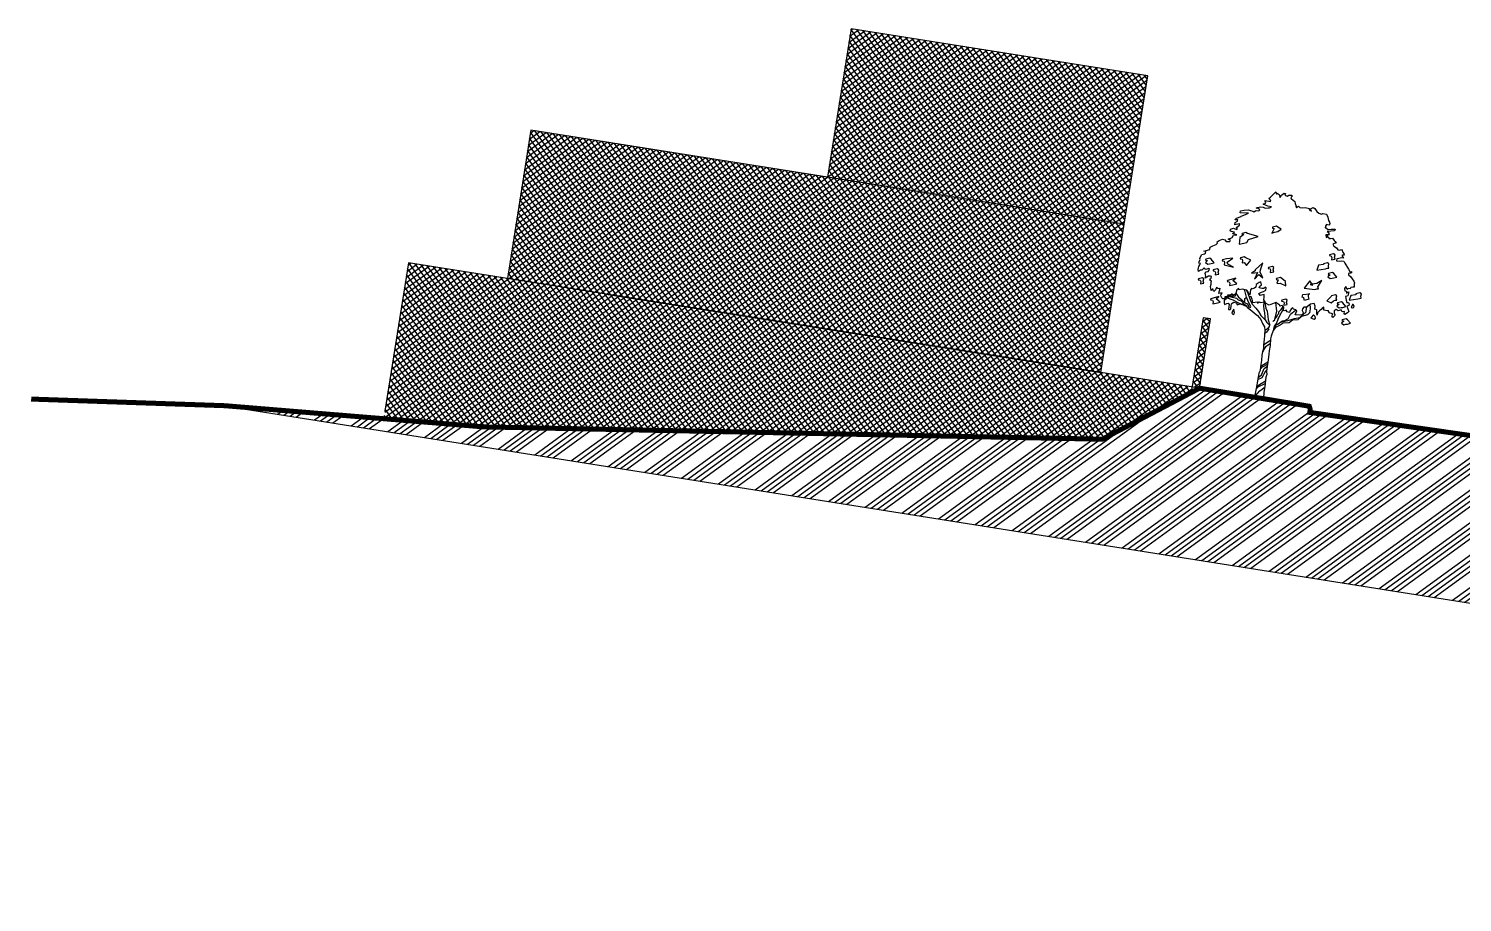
# Model space of a CAD drawing. Extents: x -640655 to -640254, y -1045449 to -1045159.
# Drawn here: x -640524.73 to -640496.09, y -1045176.95 to -1045159.5 of the extents above; entities that cross this region are included whole.
import ezdxf

# ---------------------------------------------------------------- set-up
doc = ezdxf.new("R2010")
doc.units = 0
doc.header["$MEASUREMENT"] = 0
doc.layers.get('0').update_dxf_attribs({"linetype": 'CONTINUOUS'})
doc.layers.add('FLOATING-WINDOWS', color=2, linetype='CONTINUOUS', plot=False)
for name, color, linetype in [('REZY', 14, 'CONTINUOUS'), ('T_srafa', 8, 'CONTINUOUS'), ('T_stafaz', 7, 'CONTINUOUS'), ('T_tlusta', 1, 'CONTINUOUS')]:
    doc.layers.add(name, color=color, linetype=linetype)
pattern_1 = [(35.99993614890274, (0, 0), (-0.05143113068747145, 0.07078904432331481), []), (125.9999361489027, (0, 0), (-0.07078904432331481, -0.05143113068747145), [])]

# ---------------------------------------------------------------- blocks, each defined once
blk = doc.blocks.new('A$C6D7052D3')
for p, q in [((-2.49265027848287, 7.998019859661667), (-2.488142915071307, 8.070034760208387)), ((-2.447934686938083, 7.967294647955555), (-2.49265027848287, 7.998019859661667)), ((-2.280084103767081, 7.969689049983003), (-2.447934686938083, 7.967294647955555)), ((-2.292153699561823, 7.910480484316395), (-2.280084103767081, 7.969689049983003)), ((-1.705278118028104, 5.15219235914401), (-1.741513217522538, 4.97641117404703)), ((-1.621351494347778, 5.217960632816926), (-1.705278118028104, 5.15219235914401)), ((-1.589152804471041, 5.159383557794968), (-1.621351494347778, 5.217960632816926)), ((-1.447862127027065, 5.213055923563047), (-1.589152804471041, 5.159383557794968)), ((-1.207996643309343, 5.210942962178819), (-1.447862127027065, 5.213055923563047)), ((-1.034831071206781, 5.003236291182361), (-1.207996643309343, 5.210942962178819)), ((-1.000779876858246, 5.332111964226556), (-1.043864117571047, 5.248477437947827)), ((-1.043864117571047, 5.248477437947827), (-1.034831071206781, 5.003236291182361)), ((-0.9415713111916375, 5.3200423684317), (-1.000779876858246, 5.332111964226556)), ((-0.8592260783123038, 5.367339210964815), (-0.9415713111916375, 5.3200423684317)), ((-0.8010173728329164, 5.425361067483209), (-0.8592260783123038, 5.367339210964815)), ((-0.7974309332780649, 5.561933884634186), (-0.8010173728329164, 5.425361067483209)), ((-0.6625947153996776, 5.6800852306759), (-0.7974309332780649, 5.561933884634186)), ((-0.5930558174005682, 5.719819840825608), (-0.6625947153996776, 5.6800852306759)), ((-0.6330878533314035, 5.422221933801552), (-0.6083697953176852, 5.500059803269323)), ((-0.4852374678810065, 5.404037271684047), (-0.6330878533314035, 5.422221933801552)), ((-0.6083697953176852, 5.500059803269323), (-0.5265508046422838, 5.584246883861965)), ((-0.5975738375706214, 5.131236359004333), (-0.4696683614308768, 5.217925754254679)), ((-0.5116211814056442, 5.054977216147904), (-0.5975738375706214, 5.131236359004333)), ((-0.5265508046422838, 5.584246883861965), (-0.5930558174005682, 5.719819840825608)), ((-0.3285354993211058, 5.120174860062775), (-0.5116211814056442, 5.054977216147904)), ((-0.3949616330759227, 5.412704612695393), (-0.4852374678810065, 5.404037271684047)), ((-0.4696683614308768, 5.217925754254679), (-0.3856364893098316, 5.276315980315644)), ((-0.3186761781093992, 5.496812756957297), (-0.3949616330759227, 5.412704612695393)), ((-0.3856364893098316, 5.276315980315644), (-0.2834489313711401, 5.355258958411355)), ((-0.3083274689086011, 4.996855683665103), (-0.3285354993211058, 5.120174860062775)), ((-0.2794941222736043, 5.466008608920788), (-0.3186761781093992, 5.496812756957297)), ((-0.2834489313711401, 5.355258958411355), (-0.2794941222736043, 5.466008608920788)), ((1.572707894479436, 5.298893264191406), (1.589311165795834, 5.428272218502002)), ((1.668990882976914, 5.274438327279654), (1.572707894479436, 5.298893264191406)), ((1.589311165795834, 5.428272218502002), (1.922455266379302, 5.51612965728998)), ((1.664009901581949, 5.235624640986657), (1.668990882976914, 5.274438327279654)), ((1.704033944943944, 5.145796112054654), (1.664009901581949, 5.235624640986657)), ((1.913411563256432, 5.244802222781004), (1.704033944943944, 5.145796112054654)), ((1.922455266379302, 5.51612965728998), (1.850966608036288, 5.483746782642015)), ((1.850966608036288, 5.483746782642015), (1.851887531892999, 5.419188866037757)), ((1.851887531892999, 5.419188866037757), (1.865535854299196, 5.367726717525784)), ((1.865535854299196, 5.367726717525784), (1.913411563256432, 5.244802222781004)), ((2.039527813581344, 5.01181396969821), (1.950436023734824, 4.920143593053012)), ((2.206641657666978, 5.065854705008974), (2.039527813581344, 5.01181396969821)), ((2.278469709252818, 4.945116779599743), (2.206641657666978, 5.065854705008974)), ((3.837377028860601, 5.20534517241515), (3.9904661884284, 4.949244786923714)), ((-2.253740300615618, 4.672077366814278), (-1.744744670205137, 4.836172272589806)), ((-2.208101121024583, 4.705936383822632), (-2.253740300615618, 4.672077366814278)), ((-2.07972202690155, 4.759424564819369), (-2.208101121024583, 4.705936383822632)), ((-1.906890462335582, 4.800632653139814), (-2.07972202690155, 4.759424564819369)), ((-1.913700362004192, 4.911247370487445), (-1.977153169980397, 4.832856946705647)), ((-1.866403519471191, 4.828902137608225), (-1.913700362004192, 4.911247370487445)), ((-1.7574849981944, 4.802763934065183), (-1.906890462335582, 4.800632653139814)), ((-1.784400344024334, 4.900177634880038), (-1.866403519471191, 4.828902137608225)), ((-1.745770842502566, 4.908108236805901), (-1.784400344024334, 4.900177634880038)), ((-1.741513217522538, 4.97641117404703), (-1.7574849981944, 4.802763934065183)), ((-1.744744670205137, 4.836172272589806), (-1.745770842502566, 4.908108236805901)), ((-0.2935740378743503, 4.867924035228043), (-0.3083274689086011, 4.996855683665103)), ((-0.2409278444038137, 4.798569322000162), (-0.2935740378743503, 4.867924035228043)), ((-0.1879922177211029, 4.708924977839615), (-0.2409278444038137, 4.798569322000162)), ((1.950436023734824, 4.920143593053012), (1.912069643314908, 4.893767872097214)), ((2.293512573499015, 4.795895500229676), (2.278469709252818, 4.945116779599743)), ((2.391534825458848, 4.778844923040083), (2.293512573499015, 4.795895500229676)), ((2.411453422659292, 4.675815377575304), (2.391534825458848, 4.778844923040083)), ((2.420041827339901, 4.591073078479099), (2.411453422659292, 4.675815377575304)), ((2.446970102609612, 4.513971948096582), (2.420041827339901, 4.591073078479099)), ((2.526552563918926, 4.754942540442244), (2.445128254896304, 4.643087781305098)), ((2.445128254896304, 4.643087781305098), (2.446970102609612, 4.513971948096582)), ((2.5974886679478, 4.826060165052809), (2.526552563918926, 4.754942540442244)), ((2.647740459391116, 4.924556034996044), (2.5974886679478, 4.826060165052809)), ((2.717200421059601, 4.969824180854744), (2.647740459391116, 4.924556034996044)), ((2.739516084477032, 4.828086197537573), (2.717200421059601, 4.969824180854744)), ((2.758040139837476, 4.822815782930434), (2.739516084477032, 4.828086197537573)), ((2.913084388128368, 4.817647952574703), (2.758040139837476, 4.822815782930434)), ((2.972003520582916, 4.825867987712513), (2.913084388128368, 4.817647952574703)), ((3.017745284425018, 4.723206811790419), (2.972003520582916, 4.825867987712513)), ((3.19879688412891, 4.705495767656316), (3.017745284425018, 4.723206811790419)), ((3.208095715784793, 4.570951647179641), (3.19879688412891, 4.705495767656316)), ((3.240110220890188, 4.525286155478511), (3.208095715784793, 4.570951647179641)), ((3.336027504034632, 4.655796530527141), (3.240110220890188, 4.525286155478511)), ((3.337324790002867, 4.952841883237056), (3.261039335036457, 4.868733738975038)), ((3.261039335036457, 4.868733738975038), (3.276082199282655, 4.719512459605198)), ((3.276082199282655, 4.719512459605198), (3.336027504034632, 4.655796530527141)), ((3.448732243266932, 4.902774276565083), (3.337324790002867, 4.952841883237056)), ((3.589838735939566, 4.969358225654105), (3.448732243266932, 4.902774276565083)), ((3.655764882273729, 4.874364530555908), (3.589838735939566, 4.969358225654105)), ((3.764038530235439, 4.914651695019643), (3.655764882273729, 4.874364530555908)), ((3.772890056018014, 4.811464276893616), (3.764038530235439, 4.914651695019643)), ((3.804904561123408, 4.765798785192487), (3.772890056018014, 4.811464276893616)), ((3.919530084399526, 4.878127162313035), (3.804904561123408, 4.765798785192487)), ((3.9904661884284, 4.949244786923714), (3.919530084399526, 4.878127162313035)), ((0.01804797210775178, 0.8966026150508242), (0.01166792819628881, 0.4373971244086761)), ((0.02442801601932842, 1.202739608812294), (0.01804797210775178, 0.8966026150508242)), ((0.0704703725851914, 1.354050409971478), (0.02442801601932842, 1.202739608812294)), ((0.3894427957260405, 1.348482725615327), (0.4263707824458152, 1.209117462848894)), ((0.4263707824458152, 1.209117462848894), (0.4072306507111989, 1.068804674041644)), ((0.4072306507111989, 1.068804674041644), (0.4136106946227756, 0.922114031197566)), ((0.4136106946227756, 0.922114031197566), (0.4199907385343522, 0.5904656212893542)), ((0.01166792819628881, 0.4373971244086761), (0, 0)), ((0.4199907385343522, 0.5904656212893542), (0.4263707824458152, 0.3034621896380258)), ((0.4263707824458152, 0.3034621896380258), (0.458325138784744, 0))]:
    blk.add_line(p, q)
for points in [[(-2.488603150384279, 8.081078892126811), (-2.355058890094938, 8.160469176095717), (-2.290132603947995, 8.13556693331077), (-2.210437293137602, 8.131187757839484), (-2.179172456557239, 8.116856028989332), (-2.161464076612788, 8.168765483374614), (-2.226495611200448, 8.201045773771625), (-2.201224998872704, 8.240148893276796), (-2.076995617099328, 8.347098234739065), (-2.098390356660047, 8.424278301452091), (-2.110984297076584, 8.417561250964695), (-2.316464521582134, 8.33714479469836), (-2.312588648815108, 8.453427980916558), (-2.216039875026127, 8.539670070293596), (-2.204128151892519, 8.609945707378188), (-2.340174726839678, 8.576641908873398), (-2.34043784794153, 8.595087027903105), (-2.282439639343693, 8.667864979645401), (-2.07759090548268, 8.792549721583214), (-2.070502291082903, 8.812944600956712), (-1.943199008752572, 8.879196803302762), (-1.840827266042538, 8.945228198077643), (-1.731077475720554, 9.011364841293357), (-2.140618281283537, 8.969865744441563), (-2.147289628288831, 9.068135081702053), (-1.974826433265548, 9.13516633666427), (-1.774248253824453, 9.171235570928616), (-1.53601678512814, 9.154340202210392), (-1.489535618011018, 9.129174838323593), (-1.407190385131798, 9.17647168085648), (-1.374357540420874, 9.202768465481654), (-1.245241707212358, 9.204610313195076), (-1.201789096956873, 9.26242167283192), (-1.285634120116924, 9.320262008768623), (-1.401838370004498, 9.318604345826657), (-1.338017192485609, 9.371171602966683), (-1.178176147571207, 9.417729042224664), (-1.04916556280341, 9.426948937550037), (-0.9453992782532623, 9.395221201467052), (-0.8092737669755934, 9.42299146426285), (-0.7320937002625669, 9.444386203823683), (-0.655545124194191, 9.51004922905588), (-0.8307737549770309, 9.507549578587714), (-0.9214442714351208, 9.526549916121212), (-1.07712001037055, 9.575986032148535), (-0.9803607397000178, 9.647472026301898), (-0.9626523597555661, 9.699381480687066), (-1.020753152604584, 9.763123721875331), (-0.8270004664612998, 9.760352957736472), (-0.7494257180953809, 9.754080018752688), (-0.7373561223006391, 9.813288584419183), (-0.8417538974954368, 9.889284606173646), (-0.7784852742905741, 9.98058661327616), (-0.5533495736864324, 10.28000028132681), (-0.5002297622323795, 10.17744435384543), (-0.4750643983454665, 10.22392552096255), (-0.3636569450815159, 10.17385791429058), (-0.2916183966142398, 10.03836389365745), (-0.2546465580344375, 10.162498745471), (-0.1834473329035973, 10.21517125105186), (-0.1271883877680011, 10.28054484307199), (-0.06805875843190279, 10.27400878298602), (-0.07968104835345002, 10.18344351496887), (0.0369705074074318, 10.15374447556019), (0.1134401471452975, 10.22494103650149), (0.2552833789031865, 10.23987865230686), (0.281843284630213, 10.18860068856623), (0.2438452737530952, 10.13640180096888), (0.2319335506194875, 10.06612616388441), (0.276307084731684, 10.05937960691699), (0.4530881300158853, 9.953053055109308), (0.4932174218184855, 9.855846478565581), (0.5595382498055415, 9.733185104922654), (0.5474423419004779, 9.675821051159005), (0.5861770918630782, 9.676373605473032), (0.6810918506306507, 9.747833287516073), (0.7593770259716166, 9.69175852715182), (0.8827751386997988, 9.706433021855446), (1.017056138074622, 9.73417697254115), (1.231203703591405, 9.724317594002287), (1.232124627448002, 9.659759677398029), (1.356627848804237, 9.596964672176568), (1.283218406417404, 9.699231166445884), (1.410966009896015, 9.7969876331141), (1.509277695067794, 9.759647424991726), (1.620024681387463, 9.62655047057558), (1.737149855131747, 9.563650216913288), (1.866739306323552, 9.532290850372988), (1.930639420173065, 9.57932457180425), (2.118779634276848, 9.582008407043645), (2.203913950836295, 9.433786987861026), (2.270682084696432, 9.279768911867563), (2.323328278167082, 9.210414198639683), (2.357739849489462, 9.126040269086161), (2.325643743863907, 9.048097151177558), (2.196343725884162, 9.059166886784965), (2.158714084549615, 8.981144832545965), (2.167276177120016, 8.898247045352718), (2.218922510403445, 8.898983784438201), (2.250647582296779, 8.873607923669738), (2.323241349267619, 8.828521298392502), (2.470249747191815, 8.86936101717049), (2.663555127461905, 8.897946955382054), (2.63891600577881, 8.814575550205404), (2.281793250456758, 8.726376053984723), (2.346719536603587, 8.701473811199662), (2.399576226955787, 8.617363002747993), (2.374489799399385, 8.565348299921993), (2.302553835183176, 8.564322127624678), (2.251091686671202, 8.55067380521848), (2.27857251625494, 8.434837924873477), (2.33058721908094, 8.409751497317188), (2.341339311784054, 8.545584381012873), (2.342549668852826, 8.460736833475835), (2.420387538320597, 8.43601877546223), (2.420940092634623, 8.39728402549963), (2.511215927439821, 8.405951366510976), (2.601228641143052, 8.433063826551916), (2.705810601109192, 8.344156221476737), (2.765571721089827, 8.293351875719395), (2.818244226670572, 8.222152650588555), (2.728231512967341, 8.195040190547502), (2.664305087007619, 8.149850981019426), (2.730257545451991, 8.05301277401827), (2.873284822168557, 7.984947354189785), (2.952043615493039, 7.895671379571809), (3.047774049676491, 7.909951192622543), (3.131990106568878, 7.955429835362906), (3.176889882884893, 7.911793040335965), (3.203739221824094, 7.840225445662441), (3.282208581936402, 7.771239101977358), (3.31651490481795, 7.694243220035673), (3.231772605721744, 7.685654815354951), (3.206317808622771, 7.659463279170609), (3.311452322902937, 7.53182092413283), (3.280095620552174, 7.531373618259636), (3.207975471564737, 7.543259029282922), (3.143785924503277, 7.516514938784553), (3.074062841732712, 7.489691911955674), (2.98412906435999, 7.457045916205743), (2.985602542530728, 7.353753249638999), (3.107261391796669, 7.36102338462058), (3.243386903074338, 7.388793647416264), (3.339196273588414, 7.397539924758121), (3.405227668363409, 7.295168182047973), (3.635970512627637, 7.027261321863648), (3.741210275348521, 6.892240919214032), (3.807136421682685, 6.937262912981055), (3.807978409208772, 6.878238532085675), (3.762128732736301, 6.859135610301223), (3.66676666809542, 6.819032630608604), (3.673142191330385, 6.760087186043961), (3.790346301405293, 6.691653396672905), (3.999878590880144, 6.488015019880663), (4.034211225872014, 6.40917462603602), (4.034947964957269, 6.35752829275259), (4.050253950305432, 6.18986189435293), (3.99130850574079, 6.183486371117851), (3.901295792037445, 6.156373911076912), (3.871044198314848, 6.07845710527863), (3.767751531748104, 6.076983627107893), (3.736873721365214, 6.021672675640843), (3.644545541965158, 6.156877263061915), (3.588760214812964, 6.058302456788056), (3.629152627717531, 5.942650761214509), (3.71223459968212, 5.938301270464194), (3.726619661173572, 5.835192788668678), (3.827062681665893, 5.928393838382704), (3.817098054686312, 5.721624320477758), (3.709087527826568, 5.662892036984204), (3.763128263137332, 5.495778192898456), (3.808975275420153, 5.385738969364297), (3.89925111022535, 5.394406310375757), (3.938906784044548, 5.330400948085412), (3.940011892672487, 5.252931448160325), (3.837377028860601, 5.20534517241515)], [(-1.977153169980397, 4.832856946705647), (-2.131829048728605, 4.812201610419947), (-2.118733280636434, 4.799474211870461), (-2.12268808973397, 4.688724561361255), (-2.193255824220159, 4.591783770108918), (-2.250435693212467, 4.590968094693039), (-2.263531461304751, 4.603695493242526), (-2.335362177080015, 4.595291273333146), (-2.393094600386348, 4.633210347879867), (-2.446135475509891, 4.730232739652251), (-2.441417615216778, 4.787491544975182), (-2.409610942803397, 4.885724293816452), (-2.571086002739321, 4.824384447224361), (-2.559384776487263, 4.909416179532741), (-2.553480207045936, 5.012814094540204), (-2.541673732353161, 5.090467779236633), (-2.580040112773077, 5.064092058280949), (-2.664782411869282, 5.055503653600226), (-2.735426418496445, 5.093238543375492), (-2.759591922196137, 4.976665923945234), (-2.835693192391204, 4.879646196362387), (-2.901540402394858, 4.969106355751705), (-2.889076124947223, 5.000647242873697), (-2.972739627525584, 4.916433850170847), (-3.039876130928519, 5.096275092805968), (-3.021507284039672, 5.231213894935536), (-3.030174625050904, 5.32148972974062), (-3.030911364136273, 5.373136063024049), (-3.114388017753754, 5.405153232319094), (-3.115308941610351, 5.469711148923238), (-3.071672146583523, 5.514610925239253), (-3.065583392370854, 5.605097256926115), (-3.117334974095115, 5.611738565452583), (-3.214804671740808, 5.59005439267969), (-3.360813209477783, 5.479123221588793), (-3.343736320177868, 5.575300961645553), (-3.370585659117069, 5.646868556319077), (-3.402942221654939, 5.716512702758905), (-3.35970010828089, 5.789080157619651), (-3.269871579349001, 5.829104200981533), (-3.224679705631161, 5.894319920340536), (-3.225600629487872, 5.95887783694468), (-3.277510083873153, 5.976586216889245), (-3.387180937864628, 5.904916037964654), (-3.444729176399505, 5.929923529190432), (-3.497112248768303, 5.980833123388379), (-3.585546235860079, 5.843049949168631), (-3.657298015304946, 5.829112193550486), (-3.746573989922808, 5.750353400226118), (-3.77379169840458, 5.8477441615413), (-3.774896807032633, 5.925213661466273), (-3.768623868048735, 6.002788409832078), (-3.72546069100531, 6.080889400401816), (-3.700821569322102, 6.164260805578465), (-3.791123716237507, 6.157437976470192), (-3.784745528812778, 6.22763467722416), (-3.75523067417555, 6.35719781630587), (-3.781606395131234, 6.395564196725786), (-3.756993585558234, 6.480780113805281), (-3.720100683309056, 6.610448501327824), (-3.578915254305912, 6.671498914707854), (-3.54626659436633, 6.710707282653743), (-3.541917103615901, 6.793789254618218), (-3.637831722570809, 6.79242102488854), (-3.365022817322142, 6.927495402289537), (-3.359223496321647, 7.038271364909065), (-3.231396956512526, 7.130494295868289), (-3.077747250061634, 7.223085596370197), (-3.02710077696554, 7.293913787768702), (-3.061143978745235, 7.352464550680565), (-2.964674141286764, 7.444240175766595), (-2.811024434835872, 7.536831476268503), (-2.688918279696736, 7.512744908899435), (-2.61606139162393, 7.449213164592607), (-2.430134058965791, 7.477693854363565), (-2.410765351889722, 7.542541204179884), (-2.534794955262441, 7.572134995147621), (-2.527706340862665, 7.592529874521347), (-2.40356349648016, 7.639402833678105), (-2.347015118132504, 7.684486794765576), (-2.297315881003215, 7.821717414671298), (-2.135446139414398, 7.855389582718658), (-2.361876782332388, 7.883657457487402), (-2.292153699561823, 7.910480484316395)], [(-1.728522697871085, 4.97106182310938), (-1.571005111222235, 4.792509873873655), (-1.407398770360828, 4.70444425632445), (-1.198866341073199, 4.570897331845458), (-1.069303201991488, 4.541382477208117), (-0.9898076695817508, 4.400460169306939), (-0.8935246810842727, 4.376005232395187), (-0.8942614201695278, 4.427651565678502), (-0.9659052869840252, 4.535477907766904), (-1.078970403190056, 4.701749764326451), (-1.171666952132682, 4.86277751838918), (-1.251715038856446, 5.042434576252958), (-1.318114803174012, 5.170629485604763), (-1.360981715601724, 5.212290598967115)], [(-1.242483740753755, 5.21124675705596), (-1.141307445779717, 5.062458421894235), (-0.976414475708566, 4.75486957578039), (-0.8445358709301445, 4.563037673681151), (-0.6224603676770357, 4.38540664830191), (-0.4783279823325302, 4.239871728548451), (-0.3208893320143034, 4.06685331502149), (-0.07299066211942318, 3.889590659185046), (-0.1064786453955548, 4.038548817453034), (-0.1553542145400115, 4.231564764510949), (-0.2092107650794333, 4.385767025275641), (-0.2504188533998786, 4.558598589841722), (-0.2659090235193844, 4.739176571562325), (-0.275101689288249, 4.843589048130525)], [(-2.25927383632461, 4.671998430483654), (-2.163280281039192, 4.667833124504682), (-2.193242441549728, 4.569626687773507), (-2.251714268130968, 4.530049950284933), (-2.236960837096831, 4.40111830184776), (-2.210137810267838, 4.331395219077308), (-2.100388019945854, 4.397531862293022), (-2.03055968873457, 4.41697684150995), (-1.978097680035262, 4.360533711602898), (-1.976624201864638, 4.257241045036153), (-1.961686586059159, 4.115397813278264), (-1.902741141494403, 4.121773336513229), (-1.859130658577669, 4.168517624732317), (-1.866584978330479, 4.303088057319201), (-1.868163704941935, 4.413758771497783), (-1.773722564157765, 4.518419667794547), (-1.63140571441636, 4.500156069346417), (-1.571092040121812, 4.410616973626588), (-1.429985547449064, 4.477200922715497), (-1.346719390713247, 4.45993984864424), (-1.295520363303012, 4.492033290080258), (-1.29615395891642, 4.536449136703936)], [(-1.073231581699133, 4.379480209613916), (-1.549462928613707, 4.515432968561868), (-1.803248812253514, 4.599637886305231), (-2.153004833810087, 4.669562955303832)], [(-2.012720058241939, 4.762280735698027), (-1.670293051541989, 4.73250295182163), (-1.573520201822475, 4.665502938099507), (-1.409750763835518, 4.643169600192095), (-1.335310110205114, 4.583614032439073), (-1.275757587300745, 4.51661401871695), (-1.156652541492122, 4.457058450963927), (-1.030103430320423, 4.345391761427095), (-0.7993374040661365, 4.21883617995195), (-0.6579001621684029, 4.136947274291629), (-0.4941307241814457, 4.032725030723782), (-0.3005850247424178, 3.876391665372125), (-0.1889240442967548, 3.690280516144071), (-0.05493086776198197, 3.533947150792415), (-0.01026647558376226, 3.377613785440758), (0.0120657205053476, 3.131947068459453), (0.01950978586842211, 3.08728039264463), (0.02695385123149663, 2.9309470272932), (0.04184198195753197, 2.633169188528086), (0.05673011268356731, 2.461946931238117), (0.03439791659445746, 2.290724673948375), (0.04184198195753197, 2.112057970689307), (0.05673011268356731, 1.851502361769803), (0.05673011268356731, 1.553724523004803), (0.0704703725851914, 1.354050409971478)], [(-1.25881092375937, 4.609286635054787), (-1.22036632907475, 4.655455446170322), (-1.248031343429716, 4.784202909836154), (-1.167388649873828, 4.855345468201676)], [(-1.060707588208743, 4.912108669709482), (-0.971615014895292, 4.935736990713167), (-0.8922247309263867, 4.802192730423826), (-0.8382629319462467, 4.640612422046956), (-0.6012418203187053, 4.70856460086577), (-0.5800312655293283, 4.644296117473687), (-0.51115017028485, 4.730143525197946), (-0.4389247728566943, 4.710880066562595), (-0.2685711817140373, 4.769413995298919)], [(-0.2058100803226353, 4.739098807967935), (-0.2000618135158447, 4.649716412173007), (-0.1329253101129098, 4.469875169537772), (-0.04051819438234361, 4.329137046407823), (0.02218988193965288, 4.071747367517105), (0.06331903392958793, 3.904449338659902), (0.1886616052720456, 3.652591932876135)], [(2.050879527141205, 4.895833191571228), (2.011223853322008, 4.959838553861459), (1.903423823343701, 4.886350175144116), (1.878337395787412, 4.834335472318003), (1.72358258070858, 4.819213671741181), (1.678943261304767, 4.715263202419806), (1.68012730626333, 4.632260166785613), (1.759359717571215, 4.509782977914142), (1.69598584592552, 4.425859018423466), (1.580255214021349, 4.391000141227892), (1.41812235133068, 4.375773092210238), (1.366554954377875, 4.369502817415992), (1.378177244299309, 4.460068085433136), (1.40982604405167, 4.569367905692388), (1.350064924071035, 4.620172251449617), (1.24105453702407, 4.631531420269198), (1.194099751923432, 4.68989799840972), (1.124481917593698, 4.655696923969003), (1.074940553125543, 4.507399232645298), (1.063134078432768, 4.429745547948983), (0.9465614590023961, 4.453911051648561), (0.8810036822110305, 4.523081580105099), (0.7838760419977007, 4.477418752593621), (0.7578686905847007, 4.489961966371652), (0.7441414318479929, 4.546957650592731), (0.7426679536772554, 4.650250317159475), (0.6457271624250325, 4.720818051645665), (0.5429870501722007, 4.680609823512555), (0.529443976206835, 4.724693924412691), (0.3142653015725045, 4.830160732385707), (0.006602455948268471, 4.647129832805376), (-0.1879922177211029, 4.708924977839615)], [(0.3124229506914844, 3.866924145039889), (0.3401800041475553, 3.895484571867769), (0.3908001651335553, 3.968157275169233), (0.4101688722096242, 4.033004624985438), (0.467795810204052, 4.127768586249204), (0.4798917181090019, 4.185132640012966), (0.5104064329334506, 4.244604326781428), (0.5482202590393399, 4.309714797699712), (0.5396610675296643, 4.396449742013033), (0.6356186681431382, 4.524421064325338), (0.6909566894221371, 4.654352572949847), (0.6905883198794527, 4.680175739591391)], [(0.3923389490959153, 3.9733091968493), (0.4287893841228652, 4.398386514113326), (0.3142653015725045, 4.830160732385707)], [(2.075177025773087, 4.615166075762431), (2.075177025773087, 4.615166075762431), (2.08960680493783, 4.611462907417604), (1.975460758067243, 4.469860210477123), (1.685879878469223, 4.331319739932496), (1.5390013563607, 4.14242334927269), (1.266761152792697, 4.083355264768556), (1.120439452633377, 3.926359182212082), (0.8322506279082518, 3.867569481925898), (0.7024343708552578, 3.742195323254805), (0.4923181860679051, 3.58631277756956), (0.3938423493797245, 3.428481542359577), (0.3407066773913812, 3.126263768030753), (0.3384793895947951, 2.998662535617427), (0.3645300014425175, 2.663152532096206), (0.3597970148745162, 2.391999913217546), (0.3726831153111334, 2.216269834431273), (0.3838987499001405, 1.944838831334664), (0.3917734527941548, 1.482005979617838), (0.3894427957260405, 1.348482725615327)], [(0.7434802557456806, 4.593306924052172), (0.656338935400754, 4.364906190701618), (0.5699046686834208, 4.086940111855597), (0.5085831416325846, 3.859144223932503), (0.4966714184989769, 3.788868586848025), (0.5359587227754901, 3.750686391199451), (0.5872366865162348, 3.777246296926592), (0.6578044210024245, 3.874187088178815), (0.7780687284283658, 3.979216354018149), (0.8939835451038789, 4.001163647892895), (1.028819762982152, 4.119314993934609), (1.062546043189059, 4.148123277737113), (1.099728378650411, 4.257502034326876), (1.121340119722504, 4.358625259148653), (1.33752171029289, 4.594164900036617)], [(0.6730428273124289, 3.88630347815581), (1.042366812695718, 4.023452027611143), (1.36412334558247, 4.177385883771876), (1.605023128785547, 4.268911044814899), (1.881996318921665, 4.599131748197465), (1.869945451408853, 4.822712289139076)], [(2.075479848012606, 4.593937857229662), (2.074405547627407, 4.669247660717133), (2.065264588632772, 4.792724709775825), (2.050879527141205, 4.895833191571228), (2.048616688041989, 4.902490352279642)], [(-0.07726306385109183, 3.883836111341225), (0.01950978586842211, 3.764724975835179), (0.1832792238553793, 3.660502732267446), (0.1758351584923048, 3.586058272576224), (0.1013945048619007, 3.459502691101079), (0.01950978586842211, 3.377613785440758), (-0.008924102016180768, 3.362846921223991)], [(0.4966714184989769, 3.788868586848025), (0.4140452501095524, 3.645613840329247), (0.4066011847465916, 3.489280474977591), (0.4100916775190626, 3.454525002540436)], [(0.4421703006069038, 4.085629009111472), (0.4249480376804513, 4.152029970110675)], [(0.5085719983047738, 3.777302757254006), (0.4810418383769957, 3.675391624205758), (0.4735977730139211, 3.608391610483636), (0.49576510595125, 3.588870003928491)], [(0.1866131049462183, 3.477259828863907), (0.1683910931292303, 3.437169353193667), (0.08650637413575168, 3.28828043381111), (0.01950978586842211, 3.228724866058087)], [(0.3453277813349587, 2.910461001223553), (0.1013945048619007, 2.685280310311896), (0.06417417804664183, 2.648058080466285), (0.03439791659445746, 2.618280296589774)], [(0.3585214380569823, 2.740537782562228), (0.1535029624031949, 2.551280282867651), (0.1013945048619007, 2.454502485269018), (0.07906230877267717, 2.365169133639597), (0.03563644415339695, 2.260998492748399)], [(0.01765534852381734, 0.9699388803985585), (0.1753641665172836, 1.145105027346858), (0.2454578891581605, 1.48376025019445), (0.3739616753673545, 1.618055136289286)], [(0.02933763563066805, 0.8881943424489691), (0.2220933149444591, 1.016650188958579), (0.3505971011537667, 1.378660562025402), (0.3856439624740915, 1.437049949755874)], [(0.07125932571477733, 1.569679963207932), (0.3857838795922817, 1.834041006574694)], [(0.0720295921895513, 1.443378041273377), (0.107707749841893, 1.487820185441137), (0.1498605644002282, 1.553046406467274), (0.3878207170183714, 1.714326613904745)], [(0.02453017728748819, 0.5478752550801573), (0.4145044908822229, 0.8756525785265694)], [(0.02530044376226215, 0.4215733331456022), (0.06097860141460387, 0.4660154773133627), (0.1031314159729391, 0.5312416983394996), (0.4170372377047897, 0.7439949491998732)], [(0.01765534852381734, 0.04739582897593664), (0.2162528573738882, 0.351017822433846), (0.3097097822627575, 0.4502784710176684), (0.403166707151513, 0.549539119601377)]]:
    blk.add_lwpolyline(points)
for points in [[(-0.2479031702016528, 8.593972335640387), (-0.4349382756773821, 8.513819000476019), (-0.4398140086316289, 8.467627266570958), (-0.3438204533460976, 8.463461960591872), (-0.4260287236229487, 8.212364208980716), (-0.302480804474726, 8.281407836510994), (-0.2181068749212045, 8.315819407833487), (-0.1353932724993001, 8.33729308372483), (-0.002579772150056669, 8.483703128433717), (-0.1698811159625393, 8.55634269430584)], [(-1.707412526020903, 8.049584722712211), (-1.894447631496632, 7.969431387547615), (-1.899323364450879, 7.923239653642554), (-1.803329809165348, 7.919074347663582), (-1.966810577813703, 7.742652186217128), (-1.945026507974376, 7.416019820084557), (-1.589932998723611, 7.54812103384927), (-1.523470869033076, 7.720854583677465), (-1.073677434057572, 7.938632009145294), (-1.62939047178179, 8.01195508137755)], [(2.55200148781239, 7.191169286457693), (2.364966382336661, 7.111015951293098), (2.360090649382414, 7.064824217388036), (2.119086830352103, 6.992224706158254), (2.086513623013275, 6.742593666433777), (2.497423853539317, 6.8786047873283), (2.581797783092838, 6.91301635865068), (2.664511385514743, 6.934490034541909), (2.618874870113359, 7.029773162852166), (2.630023542051504, 7.153539645123033)], [(2.78003451866789, 7.679401508844762), (2.59299941319216, 7.599248173680166), (2.588123680237914, 7.553056439775105), (2.684117235523445, 7.548891133796133), (2.723772909342642, 7.484885771505901), (2.725456884394816, 7.366837009715368), (2.809830813948338, 7.401248581037748), (2.892544416370242, 7.422722256928978), (2.846907900968858, 7.518005385239235), (2.858056572907003, 7.641771867510101)], [(-3.289115998242551, 6.493424218457335), (-3.47615110371828, 6.413270883292739), (-3.481026836672527, 6.367079149387678), (-3.385033281386995, 6.362913843408705), (-3.477027782307914, 6.247873174231358), (-3.343693632515624, 6.180859719327941), (-3.259319702962102, 6.215271290650321), (-3.176606100540198, 6.236744966541551), (-3.03186335927569, 6.302141361370559), (-3.211093944003437, 6.455794577122674)], [(-2.469842622706665, 6.590627291109854), (-2.656877728182394, 6.510473955945486), (-2.661753461136641, 6.464282222040424), (-2.56575990585111, 6.460116916061338), (-2.526104232031912, 6.396111553771107), (-2.524420256979738, 6.27806279198046), (-2.053945485205304, 6.24014289875845), (-2.357332725004312, 6.333948039194297), (-2.402969240405696, 6.429231167504554), (-2.162864462436346, 6.675653392349659)], [(-1.598493548789861, 6.830157961772898), (-1.78552865426559, 6.750004626608529), (-1.790404387219837, 6.703812892703468), (-1.694410831934306, 6.699647586724382), (-1.654755158115108, 6.63564222443415), (-1.653071183062934, 6.517593462643504), (-1.568697253509413, 6.552005033965997), (-1.422217063624316, 6.41434729781929), (-1.247947248840887, 6.719204240084423), (-1.520471494550748, 6.79252832043835)], [(-0.6380042690647088, 6.675653392349659), (-0.9577477200274416, 6.270943285282442), (-0.9626234529816884, 6.224751551377381), (-1.117245573736227, 6.087714931686605), (-0.8269742238769595, 6.156580883108063), (-0.9211916891134706, 5.804633413288798), (-0.740916319271264, 6.07294369263991), (-0.5290852918337805, 5.935286964614761), (-0.7038392322507434, 6.18970049684151), (-0.6926905603125988, 6.313466979112263)], [(-0.1389841929706108, 6.568851867242415), (-0.3260192984463401, 6.488698532078047), (-0.330895031400587, 6.442506798172985), (-0.2349014761150556, 6.438341492193899), (-0.1952458022958581, 6.374336129903668), (-0.1935618272436841, 6.256287368113021), (-0.1091878976901626, 6.290698939435515), (-0.02647429526825817, 6.312172615326858), (-0.07211081066964198, 6.407455743637115), (-0.06096213873149736, 6.531222225907868)], [(2.867169426059604, 6.743055258181698), (2.680134320583875, 6.66290192301733), (2.675258587629628, 6.616710189112268), (2.771252142915159, 6.612544883133182), (2.679257641994241, 6.497504213955835), (2.812591791786531, 6.430490759052304), (2.896965721340052, 6.464902330374798), (2.979679323761957, 6.486376006266141), (3.124422065026465, 6.551772401095036), (2.945191480298718, 6.705425616847151)], [(-2.840166322112736, 6.024464254314239), (-3.027201427588466, 5.944310919149871), (-3.032077160542713, 5.898119185244809), (-2.936083605257181, 5.893953879265723), (-2.896427931437984, 5.829948516975492), (-2.89474395638581, 5.711899755184845), (-2.810370026832288, 5.746311326507339), (-2.727656424410384, 5.767785002398682), (-2.773292939811768, 5.863068130708939), (-2.762144267873623, 5.986834612979692)], [(0.3402571117007938, 6.089790525916555), (0.1532220062250644, 6.00963719075196), (0.1483462732708176, 5.963445456846898), (0.2443398285563489, 5.959280150867926), (0.2037144637309893, 5.792023829875234), (0.2856794774277205, 5.777226026787162), (0.370053406981242, 5.811637598109542), (0.6705929863567235, 5.716048771128953), (0.6254525740973804, 5.935286964614761), (0.4182791659399072, 6.052160884581895)], [(2.191874236765443, 6.089790525916555), (1.864934318352766, 5.976534254778471), (1.999963398335467, 5.963445456846898), (1.823557207741601, 6.153041203288808), (1.593493667794178, 5.759463522464557), (2.13729660249237, 5.777226026787162), (2.221670532045891, 5.811637598109542), (2.304384134467796, 5.833111274000771), (2.258747619066412, 5.928394402311028), (2.411717489644047, 6.261919330747332)], [(4.383472669967318, 5.956942294138912), (4.196437564491589, 5.876788958974316), (4.191561831537342, 5.830597225069255), (3.950558012507031, 5.757997713839472), (3.917984805168203, 5.508366674114995), (4.328895035694245, 5.644377795009518), (4.413268965247767, 5.678789366331898), (4.495982567669671, 5.700263042223128), (4.450346052268287, 5.795546170533385), (4.461494724206432, 5.919312652804251)], [(-3.501947650220586, 5.466296628939631), (-3.688982755696316, 5.386143293775035), (-3.693858488650562, 5.339951559869974), (-3.597864933365031, 5.335786253891001), (-3.558209259545833, 5.27178089160077), (-3.556525284493659, 5.153732129810237), (-3.472151354940138, 5.188143701132617), (-3.389437752518234, 5.209617377023847), (-3.435074267919617, 5.304900505334103), (-3.423925595981473, 5.42866698760497)], [(-1.857891600582661, 5.717531717819156), (-2.242987261063263, 5.530576857547544), (-2.24786299401751, 5.484385123642483), (-2.151869438731978, 5.48021981766351), (-2.112213764912781, 5.416214455373279), (-2.110529789860607, 5.298165693582746), (-2.026155860307085, 5.332577264905126), (-1.943442257885181, 5.354050940796355), (-1.748973995317215, 5.434450199421349), (-1.97793010134842, 5.573100551377479)], [(0.7759316486592525, 5.066342579783964), (0.5888965431835231, 4.986189244619368), (0.5840208102292763, 4.939997510714306), (0.6800143655148077, 4.935832204735334), (0.7196700393340052, 4.871826842445103), (0.7213540143861792, 4.75377808065457), (0.8057279439397007, 4.78818965197695), (0.8884415463616051, 4.809663327868179), (0.8428050309602213, 4.904946456178436), (0.8539537028983659, 5.028712938449303)], [(3.193924985787021, 5.676056464314229), (3.006889880311292, 5.59590312914986), (3.002014147357045, 5.549711395244799), (2.820408207129049, 5.303614178108432), (3.037560178789704, 5.238493563287193), (3.139347351513948, 5.363491965184835), (3.223721281067469, 5.397903536507329), (3.306434883489374, 5.419377212398672), (3.26079836808799, 5.514660340708929), (3.271947040026134, 5.638426822979682)], [(3.54034355653198, 5.364655805552616), (3.35330845105625, 5.28450247038802), (3.348432718102003, 5.238310736482958), (3.444426273387535, 5.234145430503986), (3.352431772466616, 5.119104761326639), (3.485765922258906, 5.052091306423222), (3.570139851812428, 5.086502877745602), (3.652853454234332, 5.107976553636831), (3.797596195498841, 5.17337294846584), (3.618365610771093, 5.327026164217955)], [(4.145597365618869, 5.325969856814822), (4.101408016277901, 5.319804830461294), (4.064804547240897, 5.169846812006085), (4.070338082949775, 5.169925748336595), (4.155369815258155, 5.158224522084652), (4.206647778998899, 5.184784427811678), (4.198164622758895, 5.262148679295933)], [(-2.540353938185149, 4.683887631084872), (-2.92544959866575, 4.49693277081326), (-2.930325331619997, 4.450741036908198), (-2.834331776334466, 4.446575730929226), (-2.794676102515268, 4.382570368638994), (-2.792992127463094, 4.264521606848461), (-2.708618197909573, 4.298933178170842), (-2.625904595487668, 4.320406854062071), (-2.431436332919702, 4.400806112687064), (-2.660392438950907, 4.539456464643195)], [(2.27163622338594, 4.518850345240367), (2.253664722339636, 4.485386009884792), (2.190580283906115, 4.38117241946145), (2.157931623966419, 4.341964051515447), (2.230314894055823, 4.31163352146234), (2.326334761451449, 4.305623703580181), (2.38470133959197, 4.35257848868082), (2.357588879550917, 4.442591202384051)], [(3.901203437210825, 4.572403381724712), (3.714168331735095, 4.492250046560343), (3.709292598780848, 4.446058312655282), (3.80528615406638, 4.441893006676196), (3.713291653145461, 4.326852337498849), (3.846625802937751, 4.259838882595318), (3.930999732491273, 4.294250453917812), (4.013713334913177, 4.315724129809155), (4.158456076177686, 4.38112052463805), (3.979225491449938, 4.534773740390165)], [(-1.709646258105863, 4.165115369948921), (-1.754180329068959, 4.053786853015367), (-1.778530017539993, 3.950125816905938), (-1.700244842198913, 3.894051056541571), (-1.649229999560134, 3.939056081298418), (-1.642957060576236, 4.016630829664223), (-1.70345491964224, 4.11908150870488)]]:
    blk.add_lwpolyline(points, close=True)

msp = doc.modelspace()

# ---------------------------------------------------------------- hatches: boundary and pattern name
at = {"layer": 'T_srafa', "linetype": 'Continuous'}
h = msp.add_hatch(dxfattribs=at)
h.set_pattern_fill('ANSI37', color=256, scale=0.7, style=0)
h.set_pattern_definition(pattern_1)
h.paths.add_polyline_path([(-640501.502868537, -1045166.7679154), (-640501.485381679, -1045166.657508521), (-640503.3126047868, -1045166.368102724), (-640517.1402391142, -1045164.178004803), (-640517.6331968121, -1045167.290394767), (-640515.6341694794, -1045167.453940433), (-640503.2781227471, -1045167.699714882)])
h.paths.add_polyline_path([(-640502.8432980893, -1045163.405038225), (-640514.6955560844, -1045161.527811436), (-640515.1648627816, -1045164.490875934), (-640503.3126047867, -1045166.368102723)])
h.paths.add_polyline_path([(-640502.3739913921, -1045160.441973726), (-640508.3001203896, -1045159.503360331), (-640508.7694270869, -1045162.46642483), (-640502.8432980895, -1045163.405038225)])
h = msp.add_hatch(dxfattribs=at)
h.set_pattern_fill('ANSI37', color=256, scale=0.7, style=0)
h.set_pattern_definition(pattern_1)
h.paths.add_polyline_path([(-640501.485381679, -1045166.657508521), (-640501.3372284543, -1045166.680973855), (-640501.1182186622, -1045165.298210422), (-640501.2663718872, -1045165.274745088)])
h = msp.add_hatch(dxfattribs=at)
h.set_pattern_fill('ANSI34', color=256, scale=0.7, style=0)
h.set_pattern_definition([(35.99993614890274, (0, 0), (-0.3085867841248287, 0.4247342659398889), []), (35.99993614890274, (0.122220174805697, -0.01935791360336016), (-0.3085867841248287, 0.4247342659398889), []), (35.99993614890274, (0.2444403503027756, -0.03871582731622522), (-0.3085867841248287, 0.4247342659398889), []), (35.99993614890274, (0.3666605251084726, -0.05807374091958539), (-0.3085867841248287, 0.4247342659398889), [])])
h.paths.add_polyline_path([(-640491.7263411771, -1045168.069957842), (-640493.0782897432, -1045167.916636195), (-640493.1473635855, -1045167.905284615), (-640493.1866960693, -1045167.959625379), (-640493.1964259753, -1045168.018831417), (-640499.13646879, -1045167.164255884), (-640499.1267389465, -1045167.105050229), (-640499.1466116803, -1045167.0409793), (-640501.3372284544, -1045166.680973855), (-640503.2781227473, -1045167.699714882), (-640515.634169478, -1045167.453940434), (-640520.812410912, -1045167.030294928), (-640492.2775001272, -1045171.549813399)])
h.paths.add_polyline_path([(-640456.6975906782, -1045167.394078897), (-640458.2811612748, -1045167.415406781), (-640459.5876298322, -1045168.022808733), (-640459.882518213, -1045167.927244204), (-640460.6177653866, -1045172.569378586), (-640467.0871228694, -1045171.544725631), (-640469.8008115969, -1045171.418656052), (-640472.7638760961, -1045170.949349355), (-640472.8733809922, -1045171.640731071), (-640484.6762545739, -1045169.771326061), (-640484.6293239039, -1045169.475019611), (-640487.5895315827, -1045169.006165393), (-640487.5671133882, -1045168.864623505), (-640490.9413411785, -1045168.171547485), (-640491.1880323972, -1045168.131006309), (-640491.726341177, -1045168.069957841), (-640492.2775001272, -1045171.549813399), (-640458.2103949224, -1045176.945551708)])
h.paths.add_polyline_path([(-640469.7069502571, -1045170.826043153), (-640472.670014757, -1045170.356736456), (-640472.7638760963, -1045170.949349355), (-640469.8008115952, -1045171.418656052), (-640467.0871228694, -1045171.544725631), (-640469.7538809272, -1045171.122349602)], flags=17)

# ---------------------------------------------------------------- linework, layer by layer
at = {"layer": 'FLOATING-WINDOWS', "ltscale": 0.3}
msp.add_lwpolyline([(-640520.812410916, -1045167.030294927), (-640458.2103949224, -1045176.945551708), (-640456.6975906783, -1045167.394078897)], dxfattribs=at)
at = {"layer": 'REZY', "color": 6, "linetype": 'Continuous', "const_width": 0.09999999999999999}
msp.add_lwpolyline([(-640490.9413411792, -1045168.171547485), (-640491.188032395, -1045168.131006309), (-640493.0782897393, -1045167.916636195), (-640493.1473635858, -1045167.905284615), (-640493.1866960693, -1045167.95962538), (-640493.1964259753, -1045168.018831418), (-640499.1364687901, -1045167.164255884), (-640499.1267389464, -1045167.105050229), (-640499.1466116804, -1045167.0409793), (-640501.3372284543, -1045166.680973855), (-640503.2781227473, -1045167.699714882), (-640515.6341694789, -1045167.453940433), (-640520.8124109161, -1045167.030294927), (-640524.6760379758, -1045166.898304666)], dxfattribs=at)
at = {"layer": 'T_tlusta', "linetype": 'Continuous'}
for p, q in [((-640508.3001203897, -1045159.503360331), (-640508.7694270869, -1045162.46642483)), ((-640502.3739913921, -1045160.441973726), (-640508.3001203897, -1045159.503360331)), ((-640502.8432980893, -1045163.405038225), (-640502.3739913921, -1045160.441973726)), ((-640514.6955560844, -1045161.527811435), (-640515.1648627815, -1045164.490875934)), ((-640502.8432980895, -1045163.405038225), (-640514.6955560844, -1045161.527811436)), ((-640503.3126047868, -1045166.368102724), (-640502.8432980895, -1045163.405038225)), ((-640517.140239114, -1045164.178004803), (-640517.6095458113, -1045167.141069301)), ((-640503.3126047866, -1045166.368102723), (-640517.1402391142, -1045164.178004803)), ((-640513.1894864491, -1045164.803747066), (-640503.3126047867, -1045166.368102724)), ((-640501.2663718872, -1045165.274745087), (-640501.5028685371, -1045166.7679154)), ((-640501.3372284543, -1045166.680973855), (-640501.1182186623, -1045165.298210422)), ((-640501.1182186623, -1045165.298210422), (-640501.2663718872, -1045165.274745087)), ((-640501.3372284543, -1045166.680973855), (-640503.3126047868, -1045166.368102724))]:
    msp.add_line(p, q, dxfattribs=at)

# ---------------------------------------------------------------- block references
at = {"layer": 'T_stafaz', "xscale": 0.3999999999823121, "yscale": 0.3999999999941792, "zscale": 0.4, "rotation": 350.999936144269}
msp.add_blockref('A$C6D7052D3', (-640500.2394348301, -1045166.85657154), dxfattribs=at)

doc.saveas('drawing.dxf')
